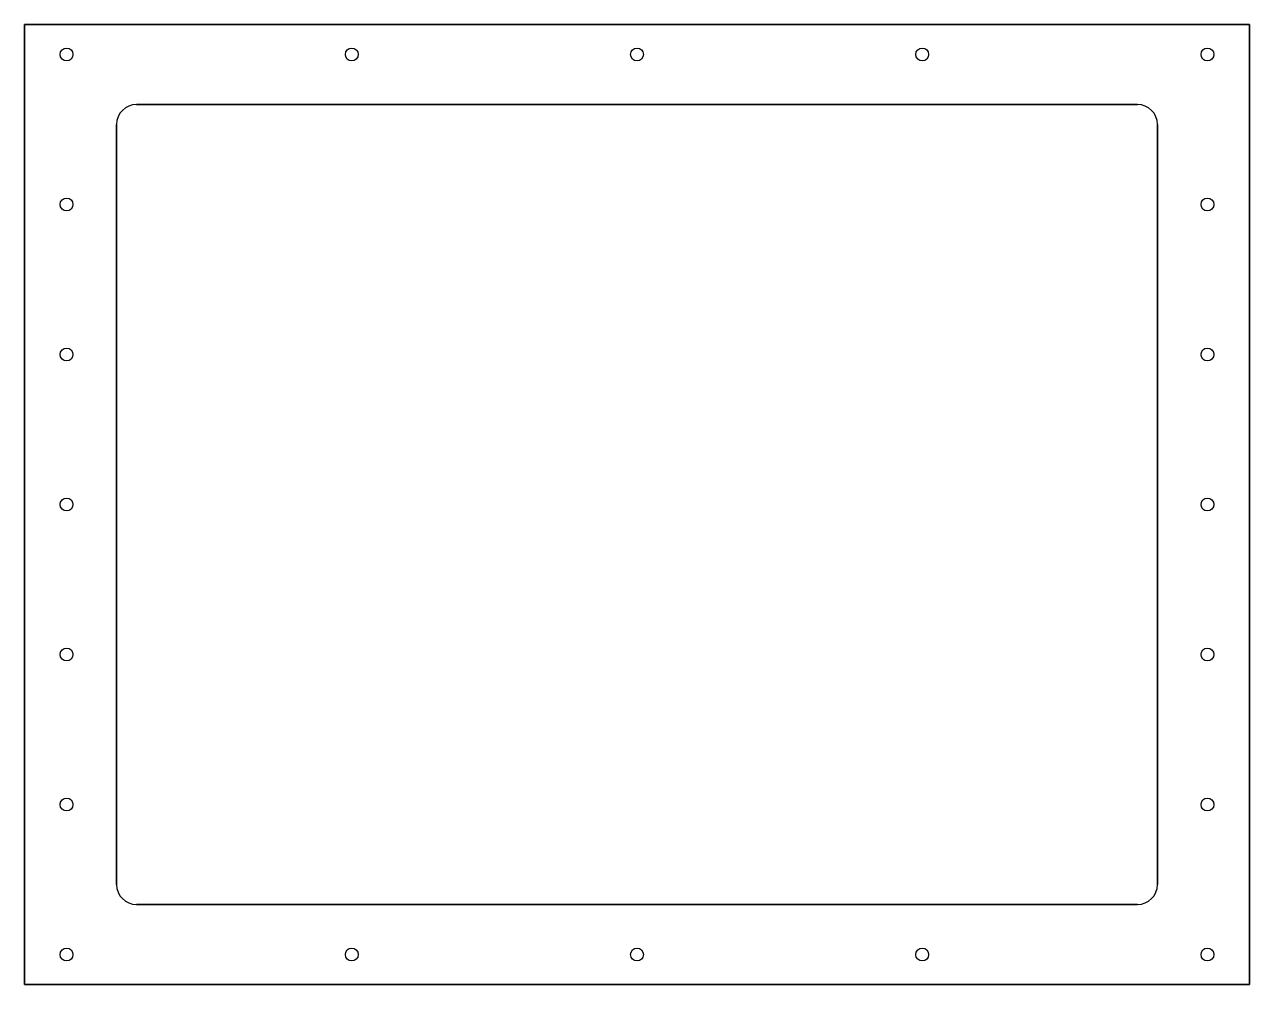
# Model space of a CAD drawing. Extents: x -303 to 3, y 0 to 240.
import ezdxf

# ---------------------------------------------------------------- set-up
doc = ezdxf.new("R2010")
doc.units = 0

msp = doc.modelspace()

# ---------------------------------------------------------------- linework, layer by layer
at = {"layer": 'layer0'}
for points in [[(-303, 0, 0), (-303, 240, 0)], [(-303, 240, 0), (3, 240, 0)], [(3, 240, 3), (-303, 240, 3)], [(-303, 240, 3), (-303, 0, 3)], [(3, 240, 0), (3, 0, 0)], [(3, 0, 3), (3, 240, 3)], [(-25, 220, 0), (-275, 220, 0)], [(-275, 220, 3), (-25, 220, 3)], [(-280, 215, 0), (-280, 25, 0)], [(-280, 25, 3), (-280, 215, 3)], [(-20, 25, 0), (-20, 215, 0)], [(-20, 215, 3), (-20, 25, 3)], [(-275, 20, 0), (-25, 20, 0)], [(-25, 20, 3), (-275, 20, 3)], [(3, 0, 0), (-303, 0, 0)], [(-303, 0, 3), (3, 0, 3)]]:
    msp.add_polyline3d(points, dxfattribs=at)
for centre in [(-292.5, 232.5), (-292.5, 232.5, 3), (-221.25, 232.5), (-221.25, 232.5), (-221.25, 232.5, 3), (-150, 232.5), (-150, 232.5), (-150, 232.5, 3), (-78.75, 232.5), (-78.75, 232.5), (-78.75, 232.5, 3), (-7.5, 232.5), (-7.5, 232.5, 3), (-292.5, 195), (-292.5, 195, 3), (-7.5, 195), (-7.5, 195, 3), (-292.5, 157.5), (-292.5, 157.5, 3), (-7.5, 157.5), (-7.5, 157.5, 3), (-292.5, 120), (-292.5, 120, 3), (-7.5, 120), (-7.5, 120, 3), (-292.5, 82.5), (-292.5, 82.5, 3), (-7.5, 82.5), (-7.5, 82.5, 3), (-292.5, 45), (-292.5, 45, 3), (-7.5, 45), (-7.5, 45, 3), (-292.5, 7.5), (-292.5, 7.5, 3), (-221.25, 7.5), (-221.25, 7.5, 3), (-150, 7.5), (-150, 7.5, 3), (-78.75, 7.5), (-78.75, 7.5, 3), (-7.5, 7.5), (-7.5, 7.5, 3)]:
    msp.add_circle(centre, 1.6, dxfattribs=at)
for centre, start, end in [((-275, 215), 90, 180), ((-275, 215, 3), 90, 180), ((-25, 215), 0, 90), ((-25, 215, 3), 0, 90), ((-275, 25), 180, -90), ((-275, 25, 3), 180, -90), ((-25, 25), -90, 0), ((-25, 25, 3), -90, 0)]:
    msp.add_arc(centre, 5, start, end, dxfattribs=at)

doc.saveas('drawing.dxf')
